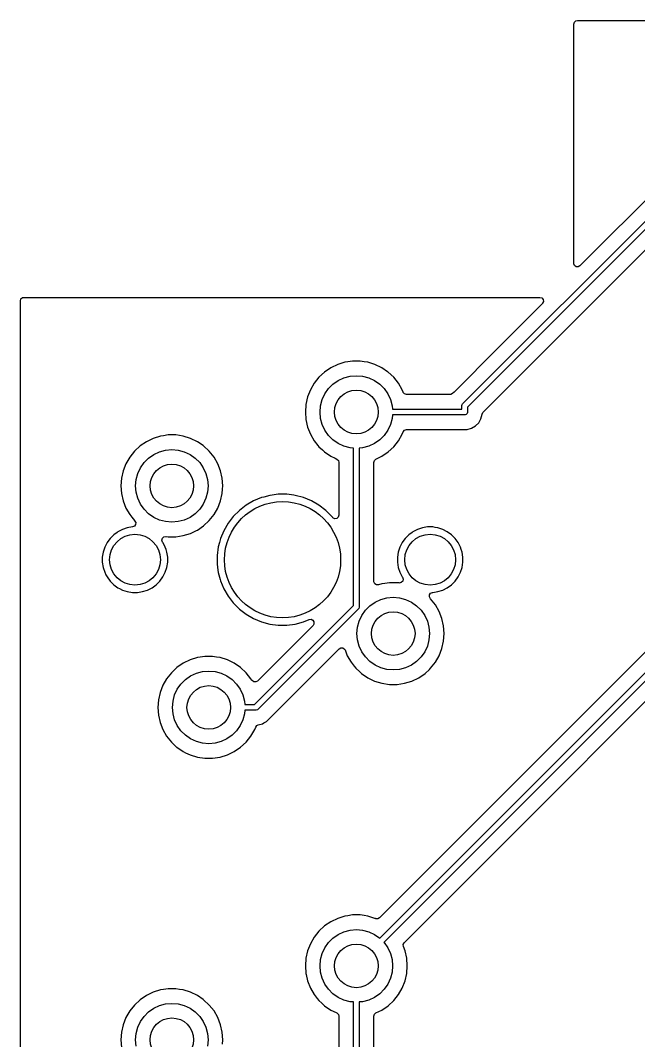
# Model space of a CAD drawing. Extents: x 98 to 223, y -135 to -41.
# Drawn here: x 97.97 to 119.25, y -81.15 to -46.06 of the extents above; entities that cross this region are included whole.
import ezdxf

# ---------------------------------------------------------------- set-up
doc = ezdxf.new("R2010")
doc.units = 0
doc.layers.add('BLACK', color=7, linetype='CONTINUOUS')

msp = doc.modelspace()

# ---------------------------------------------------------------- linework, layer by layer
at = {"layer": 'BLACK', "linetype": 'CONTINUOUS'}
for p, q in [((117.023, -46.18575), (117.042685, -46.118711)), ((117.023, -54.42012), (117.023, -46.18575)), ((117.042685, -46.118711), (117.095489, -46.072956)), ((117.095489, -46.072956), (117.147, -46.06175)), ((117.147, -46.06175), (130.817717, -46.06175)), ((124.2805, -47.461981), (117.234681, -54.507801)), ((113.197414, -59.252882), (124.578507, -47.871789)), ((124.69064, -48.0425), (113.368125, -59.365015)), ((113.904123, -59.536829), (120.374643, -53.066308)), ((117.023316, -54.428966), (117.023, -54.42012)), ((117.047733, -54.49443), (117.023316, -54.428966)), ((117.103666, -54.536302), (117.047733, -54.49443)), ((117.173358, -54.541286), (117.103666, -54.536302)), ((117.234681, -54.507801), (117.173358, -54.541286)), ((97.973, -55.71075), (97.992685, -55.643711)), ((97.973, -64.522671), (97.973, -55.71075)), ((97.992685, -55.643711), (98.045489, -55.597956)), ((98.045489, -55.597956), (98.097, -55.58675)), ((98.097, -55.58675), (115.856371, -55.58675)), ((115.856371, -55.58675), (115.92341, -55.606435)), ((115.92341, -55.606435), (115.969165, -55.659239)), ((115.979109, -55.728397), (115.950084, -55.791953)), ((115.969165, -55.659239), (115.979109, -55.728397)), ((115.944052, -55.79843), (114.41728, -57.325202)), ((115.950084, -55.791953), (115.944052, -55.79843)), ((114.41728, -57.325202), (112.899411, -58.843071)), ((109.146876, -57.819856), (108.896173, -57.897188)), ((109.146882, -57.819855), (109.146876, -57.819856)), ((109.146885, -57.819854), (109.146882, -57.819855)), ((109.244747, -57.805103), (109.146885, -57.819854)), ((109.406312, -57.78075), (109.244747, -57.805103)), ((109.406318, -57.78075), (109.406312, -57.78075)), ((109.668682, -57.78075), (109.406318, -57.78075)), ((109.668687, -57.78075), (109.668682, -57.78075)), ((109.803323, -57.801044), (109.668687, -57.78075)), ((109.928115, -57.819854), (109.803323, -57.801044)), ((109.928119, -57.819855), (109.928115, -57.819854)), ((109.928123, -57.819856), (109.928119, -57.819855)), ((110.178827, -57.897188), (109.928123, -57.819856)), ((108.44302, -58.158817), (108.250698, -58.337264)), ((108.659802, -58.011018), (108.44302, -58.158817)), ((108.659803, -58.011017), (108.659802, -58.011018)), ((108.896173, -57.897188), (108.659803, -58.011017)), ((110.415196, -58.011017), (110.178825, -57.897188)), ((110.178825, -57.897188), (110.178827, -57.897188)), ((110.415197, -58.011018), (110.415196, -58.011017)), ((110.4152, -58.01102), (110.415197, -58.011018)), ((110.415204, -58.011022), (110.4152, -58.01102)), ((110.609764, -58.143671), (110.415204, -58.011022)), ((110.631979, -58.158817), (110.609764, -58.143671)), ((110.824301, -58.337264), (110.631979, -58.158817)), ((108.087114, -58.542393), (107.955932, -58.769606)), ((108.250698, -58.337264), (108.087114, -58.542393)), ((108.579944, -58.727765), (108.734015, -58.573694)), ((108.734015, -58.573694), (108.9125, -58.448718)), ((108.9125, -58.448718), (109.109975, -58.356634)), ((109.109975, -58.356634), (109.32044, -58.30024)), ((109.32044, -58.30024), (109.5375, -58.28125)), ((109.5375, -58.28125), (109.75456, -58.30024)), ((109.75456, -58.30024), (109.965025, -58.356634)), ((109.965025, -58.356634), (110.1625, -58.448718)), ((110.1625, -58.448718), (110.340985, -58.573694)), ((110.340985, -58.573694), (110.495056, -58.727765)), ((110.824304, -58.337268), (110.824301, -58.337264)), ((110.824305, -58.337269), (110.824304, -58.337268)), ((110.987886, -58.542393), (110.824305, -58.337269)), ((111.119068, -58.769607), (110.987886, -58.542393)), ((107.955932, -58.769606), (107.860082, -59.013828)), ((108.362884, -59.103725), (108.454968, -58.90625)), ((108.454968, -58.90625), (108.579944, -58.727765)), ((110.495056, -58.727765), (110.620032, -58.90625)), ((110.620032, -58.90625), (110.712116, -59.103725)), ((111.151441, -58.852092), (111.119068, -58.769607)), ((111.154059, -58.858261), (111.151441, -58.852092)), ((111.199814, -58.911065), (111.154059, -58.858261)), ((111.266853, -58.93075), (111.199814, -58.911065)), ((112.76037, -58.93075), (111.266853, -58.93075)), ((112.786728, -58.927916), (112.76037, -58.93075)), ((112.848051, -58.894431), (112.786728, -58.927916)), ((112.899411, -58.843071), (112.848051, -58.894431)), ((107.801696, -59.269629), (107.782092, -59.531245)), ((107.801697, -59.269624), (107.801696, -59.269629)), ((107.860076, -59.013847), (107.801697, -59.269624)), ((107.860082, -59.013828), (107.860076, -59.013847)), ((108.30649, -59.31419), (108.362884, -59.103725)), ((110.712116, -59.103725), (110.76851, -59.31419)), ((113.170046, -59.304084), (113.184978, -59.268036)), ((113.184978, -59.268036), (113.197414, -59.252882)), ((107.782092, -59.531245), (107.782092, -59.531254)), ((107.782092, -59.531254), (107.801696, -59.79287)), ((108.2875, -59.53125), (108.30649, -59.31419)), ((108.30649, -59.74831), (108.2875, -59.53125)), ((110.76851, -59.31419), (110.778751, -59.43125)), ((110.778751, -59.63125), (110.76851, -59.74831)), ((110.778751, -59.43125), (113.168125, -59.43125)), ((113.268125, -59.63125), (110.778751, -59.63125)), ((113.168125, -59.323593), (113.170046, -59.304084)), ((113.168125, -59.43125), (113.168125, -59.323593)), ((113.287634, -59.629329), (113.268125, -59.63125)), ((113.323682, -59.614397), (113.287634, -59.629329)), ((113.351272, -59.586807), (113.323682, -59.614397)), ((113.366204, -59.550759), (113.351272, -59.586807)), ((113.368125, -59.53125), (113.366204, -59.550759)), ((113.368125, -59.365015), (113.368125, -59.53125)), ((113.827702, -59.763034), (113.868625, -59.610307)), ((113.868625, -59.610291), (113.868886, -59.608312)), ((113.868625, -59.610307), (113.868625, -59.610291)), ((113.868886, -59.608312), (113.869579, -59.606745)), ((113.869579, -59.606745), (113.870728, -59.602457)), ((113.870728, -59.602457), (113.871396, -59.602636)), ((113.871396, -59.602636), (113.897147, -59.544413)), ((113.897147, -59.544413), (113.904123, -59.536829)), ((107.801696, -59.79287), (107.801697, -59.792875)), ((107.801697, -59.792875), (107.860076, -60.048652)), ((108.362884, -59.958775), (108.30649, -59.74831)), ((108.454968, -60.15625), (108.362884, -59.958775)), ((110.712116, -59.958775), (110.620032, -60.15625)), ((110.76851, -59.74831), (110.712116, -59.958775)), ((113.636841, -60.01177), (113.748645, -59.899966)), ((113.748645, -59.899966), (113.827702, -59.763034)), ((102.894747, -60.345103), (102.796885, -60.359854)), ((103.056312, -60.32075), (102.894747, -60.345103)), ((103.056318, -60.32075), (103.056312, -60.32075)), ((103.318682, -60.32075), (103.056318, -60.32075)), ((103.318687, -60.32075), (103.318682, -60.32075)), ((103.453323, -60.341044), (103.318687, -60.32075)), ((103.578115, -60.359854), (103.453323, -60.341044)), ((107.860076, -60.048652), (107.860078, -60.048661)), ((107.860078, -60.048661), (107.86008, -60.048666)), ((107.86008, -60.048666), (107.955932, -60.292893)), ((107.955932, -60.292893), (108.087114, -60.520107)), ((108.579944, -60.334735), (108.454968, -60.15625)), ((108.734015, -60.488806), (108.579944, -60.334735)), ((110.495056, -60.334735), (110.340985, -60.488806)), ((110.620032, -60.15625), (110.495056, -60.334735)), ((110.987886, -60.520107), (111.119068, -60.292893)), ((111.119068, -60.292893), (111.151426, -60.210444)), ((111.151426, -60.210444), (111.19424, -60.155234)), ((111.19424, -60.155234), (111.26011, -60.131933)), ((111.26011, -60.131933), (111.266853, -60.13175)), ((111.266853, -60.13175), (113.34718, -60.13175)), ((113.34718, -60.13175), (113.347182, -60.13175)), ((113.347182, -60.13175), (113.499909, -60.090827)), ((113.499909, -60.090827), (113.636841, -60.01177)), ((102.09302, -60.698817), (101.900698, -60.877264)), ((102.309802, -60.551018), (102.09302, -60.698817)), ((102.309803, -60.551017), (102.309802, -60.551018)), ((102.546173, -60.437188), (102.309803, -60.551017)), ((102.796876, -60.359856), (102.546173, -60.437188)), ((102.796882, -60.359855), (102.796876, -60.359856)), ((102.796885, -60.359854), (102.796882, -60.359855)), ((103.578119, -60.359855), (103.578115, -60.359854)), ((103.578123, -60.359856), (103.578119, -60.359855)), ((103.828827, -60.437188), (103.578123, -60.359856)), ((104.065196, -60.551017), (103.828825, -60.437188)), ((103.828825, -60.437188), (103.828827, -60.437188)), ((104.065197, -60.551018), (104.065196, -60.551017)), ((104.0652, -60.55102), (104.065197, -60.551018)), ((104.065204, -60.551022), (104.0652, -60.55102)), ((104.259764, -60.683671), (104.065204, -60.551022)), ((104.281979, -60.698817), (104.259764, -60.683671)), ((104.474301, -60.877264), (104.281979, -60.698817)), ((108.087114, -60.520107), (108.217537, -60.683652)), ((108.217537, -60.683652), (108.250698, -60.725235)), ((108.9125, -60.613782), (108.734015, -60.488806)), ((109.109975, -60.705866), (108.9125, -60.613782)), ((110.1625, -60.613782), (109.965025, -60.705866)), ((110.340985, -60.488806), (110.1625, -60.613782)), ((110.824305, -60.725231), (110.987886, -60.520107)), ((101.900698, -60.877264), (101.737114, -61.082393)), ((102.384015, -61.113694), (102.5625, -60.988718)), ((102.5625, -60.988718), (102.759975, -60.896634)), ((102.759975, -60.896634), (102.97044, -60.84024)), ((102.97044, -60.84024), (103.1875, -60.82125)), ((103.1875, -60.82125), (103.40456, -60.84024)), ((103.40456, -60.84024), (103.615025, -60.896634)), ((103.615025, -60.896634), (103.8125, -60.988718)), ((103.8125, -60.988718), (103.990985, -61.113694)), ((104.474304, -60.877268), (104.474301, -60.877264)), ((104.474305, -60.877269), (104.474304, -60.877268)), ((104.637886, -61.082393), (104.474305, -60.877269)), ((108.250698, -60.725235), (108.370188, -60.836104)), ((108.370188, -60.836104), (108.443021, -60.903683)), ((108.443021, -60.903683), (108.659796, -61.051478)), ((108.659796, -61.051478), (108.659801, -61.05148)), ((108.659801, -61.05148), (108.659802, -61.051481)), ((108.659802, -61.051481), (108.659803, -61.051482)), ((108.659803, -61.051482), (108.803801, -61.120827)), ((109.32044, -60.76226), (109.109975, -60.705866)), ((109.4375, -60.772501), (109.32044, -60.76226)), ((109.4375, -66.187796), (109.4375, -60.772501)), ((109.75456, -60.76226), (109.6375, -60.772501)), ((109.6375, -60.772501), (109.6375, -66.229218)), ((109.965025, -60.705866), (109.75456, -60.76226)), ((110.208198, -61.151166), (110.415204, -61.051478)), ((110.415204, -61.051478), (110.631979, -60.903683)), ((110.631979, -60.903683), (110.824305, -60.725231)), ((101.605932, -61.309606), (101.510082, -61.553828)), ((101.737114, -61.082393), (101.605932, -61.309606)), ((102.104968, -61.44625), (102.229944, -61.267765)), ((102.229944, -61.267765), (102.384015, -61.113694)), ((103.990985, -61.113694), (104.145056, -61.267765)), ((104.145056, -61.267765), (104.270032, -61.44625)), ((104.769068, -61.309607), (104.637886, -61.082393)), ((104.86492, -61.553834), (104.769068, -61.309607)), ((108.803801, -61.120827), (108.866801, -61.151166)), ((108.866801, -61.151166), (108.918661, -61.197988)), ((108.918661, -61.197988), (108.937, -61.262886)), ((108.937, -61.262886), (108.937, -63.076711)), ((110.138, -61.262886), (110.157685, -61.195847)), ((110.138, -65.357864), (110.138, -61.262886)), ((110.157685, -61.195847), (110.208198, -61.151166)), ((101.510076, -61.553847), (101.451697, -61.809624)), ((101.510082, -61.553828), (101.510076, -61.553847)), ((101.95649, -61.85419), (102.012884, -61.643725)), ((102.012884, -61.643725), (102.104968, -61.44625)), ((104.270032, -61.44625), (104.362116, -61.643725)), ((104.362116, -61.643725), (104.41851, -61.85419)), ((104.923302, -61.80962), (104.86492, -61.553834)), ((101.451696, -61.809629), (101.432092, -62.071245)), ((101.432092, -62.071245), (101.432092, -62.071254)), ((101.432092, -62.071254), (101.451696, -62.33287)), ((101.451697, -61.809624), (101.451696, -61.809629)), ((101.9375, -62.07125), (101.95649, -61.85419)), ((101.95649, -62.28831), (101.9375, -62.07125)), ((104.41851, -61.85419), (104.4375, -62.07125)), ((104.4375, -62.07125), (104.41851, -62.28831)), ((104.923302, -61.809624), (104.923302, -61.80962)), ((104.923303, -61.809629), (104.923302, -61.809624)), ((104.942908, -62.071245), (104.923303, -61.809629)), ((104.93432, -62.185852), (104.942908, -62.071254)), ((104.942908, -62.071254), (104.942908, -62.071245)), ((101.451696, -62.33287), (101.451697, -62.332875)), ((101.451697, -62.332875), (101.510076, -62.588652)), ((102.012884, -62.498775), (101.95649, -62.28831)), ((104.41851, -62.28831), (104.362116, -62.498775)), ((104.86492, -62.588666), (104.923302, -62.33288)), ((104.923302, -62.33288), (104.93432, -62.185852)), ((106.352269, -62.45425), (106.272548, -62.475611)), ((106.557507, -62.399257), (106.352269, -62.45425)), ((106.571585, -62.397403), (106.557507, -62.399257)), ((106.849986, -62.36075), (106.571585, -62.397403)), ((106.849994, -62.36075), (106.849986, -62.36075)), ((107.145006, -62.36075), (106.849994, -62.36075)), ((107.145013, -62.36075), (107.145006, -62.36075)), ((107.388613, -62.392821), (107.145013, -62.36075)), ((107.437493, -62.399257), (107.388613, -62.392821)), ((107.722452, -62.475611), (107.437493, -62.399257)), ((101.510076, -62.588652), (101.510078, -62.588661)), ((101.510078, -62.588661), (101.51008, -62.588666)), ((101.51008, -62.588666), (101.605932, -62.832893)), ((102.104968, -62.69625), (102.012884, -62.498775)), ((102.229944, -62.874735), (102.104968, -62.69625)), ((104.270032, -62.69625), (104.145056, -62.874735)), ((104.362116, -62.498775), (104.270032, -62.69625)), ((104.769068, -62.832893), (104.86492, -62.588666)), ((105.744506, -62.736011), (105.510459, -62.915602)), ((105.999989, -62.588508), (105.744506, -62.736011)), ((105.999999, -62.588504), (105.999989, -62.588508)), ((106.272538, -62.475614), (105.999999, -62.588504)), ((106.272548, -62.475611), (106.272538, -62.475614)), ((107.722454, -62.475612), (107.722452, -62.475611)), ((107.722461, -62.475614), (107.722454, -62.475612)), ((107.995, -62.588504), (107.722461, -62.475614)), ((107.99501, -62.588508), (107.995, -62.588504)), ((108.250493, -62.736011), (107.99501, -62.588508)), ((108.48454, -62.915602), (108.250493, -62.736011)), ((101.605932, -62.832893), (101.737114, -63.060107)), ((101.737114, -63.060107), (101.810555, -63.152199)), ((101.810555, -63.152199), (101.900697, -63.265234)), ((102.384015, -63.028806), (102.229944, -62.874735)), ((102.5625, -63.153782), (102.384015, -63.028806)), ((102.759975, -63.245866), (102.5625, -63.153782)), ((103.8125, -63.153782), (103.615025, -63.245866)), ((103.990985, -63.028806), (103.8125, -63.153782)), ((104.145056, -62.874735), (103.990985, -63.028806)), ((104.474305, -63.265231), (104.637886, -63.060107)), ((104.637886, -63.060107), (104.769068, -62.832893)), ((105.301852, -63.124209), (105.122261, -63.358256)), ((105.301858, -63.124202), (105.301852, -63.124209)), ((105.510452, -62.915608), (105.301858, -63.124202)), ((105.510459, -62.915602), (105.510452, -62.915608)), ((108.484547, -62.915608), (108.48454, -62.915602)), ((108.693144, -63.124205), (108.484547, -62.915608)), ((108.714625, -63.152199), (108.693144, -63.124205)), ((108.731797, -63.170424), (108.714625, -63.152199)), ((108.917315, -63.14375), (108.864511, -63.189505)), ((108.937, -63.076711), (108.917315, -63.14375)), ((101.828928, -63.485748), (101.653943, -63.513464)), ((101.832288, -63.485484), (101.828928, -63.485748)), ((101.836006, -63.485134), (101.832288, -63.485484)), ((101.900511, -63.458285), (101.836006, -63.485134)), ((101.94026, -63.400824), (101.900511, -63.458285)), ((101.900697, -63.265234), (101.906877, -63.270967)), ((101.906877, -63.270967), (101.942633, -63.330994)), ((101.942633, -63.330994), (101.94026, -63.400824)), ((102.97044, -63.30226), (102.759975, -63.245866)), ((103.1875, -63.32125), (102.97044, -63.30226)), ((103.40456, -63.30226), (103.1875, -63.32125)), ((103.615025, -63.245866), (103.40456, -63.30226)), ((104.065204, -63.591478), (104.281979, -63.443683)), ((104.281979, -63.443683), (104.474305, -63.265231)), ((105.122261, -63.358256), (104.974758, -63.613739)), ((108.795353, -63.199449), (108.731797, -63.170424)), ((108.864511, -63.189505), (108.795353, -63.199449)), ((111.930595, -63.494988), (111.813943, -63.513464)), ((111.988921, -63.48575), (111.930595, -63.494988)), ((112.166079, -63.48575), (111.988921, -63.48575)), ((112.253567, -63.499607), (112.166079, -63.48575)), ((112.341056, -63.513464), (112.253567, -63.499607)), ((101.184283, -63.752769), (101.059019, -63.878033)), ((101.184284, -63.752769), (101.184283, -63.752769)), ((101.184286, -63.752767), (101.184284, -63.752769)), ((101.299237, -63.66925), (101.184286, -63.752767)), ((101.327609, -63.648636), (101.299237, -63.66925)), ((101.485457, -63.568207), (101.327609, -63.648636)), ((101.48546, -63.568206), (101.485457, -63.568207)), ((101.653943, -63.513464), (101.48546, -63.568206)), ((102.862048, -63.873168), (102.912154, -63.824473)), ((102.912154, -63.824473), (102.980632, -63.810598)), ((102.980632, -63.810598), (102.988492, -63.811526)), ((102.988492, -63.811526), (103.056318, -63.82175)), ((103.056318, -63.82175), (103.318682, -63.82175)), ((103.318682, -63.82175), (103.578115, -63.782646)), ((103.578115, -63.782646), (103.828823, -63.705313)), ((103.828823, -63.705313), (104.035607, -63.605731)), ((104.035607, -63.605731), (104.065196, -63.591482)), ((104.065196, -63.591481), (104.065204, -63.591478)), ((104.065196, -63.591482), (104.065196, -63.591481)), ((104.974754, -63.613749), (104.861864, -63.886288)), ((104.974758, -63.613739), (104.974754, -63.613749)), ((123.663782, -63.605731), (110.337895, -76.931618)), ((111.344283, -63.752769), (111.219019, -63.878033)), ((111.344284, -63.752769), (111.344283, -63.752769)), ((111.344286, -63.752767), (111.344284, -63.752769)), ((111.459237, -63.66925), (111.344286, -63.752767)), ((111.487609, -63.648636), (111.459237, -63.66925)), ((111.645457, -63.568207), (111.487609, -63.648636)), ((111.64546, -63.568206), (111.645457, -63.568207)), ((111.813943, -63.513464), (111.64546, -63.568206)), ((112.509539, -63.568206), (112.341056, -63.513464)), ((112.509542, -63.568207), (112.509539, -63.568206)), ((112.66739, -63.648636), (112.509542, -63.568207)), ((112.810714, -63.752767), (112.66739, -63.648636)), ((112.935983, -63.878036), (112.810714, -63.752767)), ((100.874456, -64.17921), (100.819714, -64.347693)), ((100.874457, -64.179207), (100.874456, -64.17921)), ((100.954886, -64.021359), (100.874457, -64.179207)), ((101.015417, -63.938046), (100.954886, -64.021359)), ((101.059017, -63.878036), (101.015417, -63.938046)), ((101.059019, -63.878034), (101.059017, -63.878036)), ((101.059019, -63.878033), (101.059019, -63.878034)), ((102.846222, -63.941222), (102.862048, -63.873168)), ((102.869702, -64.007028), (102.846222, -63.941222)), ((102.879029, -64.019867), (102.869702, -64.007028)), ((102.880114, -64.02136), (102.879029, -64.019867)), ((102.93219, -64.123564), (102.880114, -64.02136)), ((102.960542, -64.179207), (102.93219, -64.123564)), ((102.960543, -64.17921), (102.960542, -64.179207)), ((102.98784, -64.263224), (102.960543, -64.17921)), ((104.785506, -64.171265), (104.747, -64.463736)), ((104.785508, -64.171254), (104.785506, -64.171265)), ((104.825672, -64.02136), (104.785508, -64.171254)), ((104.861861, -63.886298), (104.825672, -64.02136)), ((104.861864, -63.886288), (104.861861, -63.886298)), ((110.347309, -77.630018), (123.96179, -64.015539)), ((124.073921, -64.18625), (110.488731, -77.77144)), ((111.034456, -64.17921), (110.979714, -64.347693)), ((111.034457, -64.179207), (111.034456, -64.17921)), ((111.114886, -64.021359), (111.034457, -64.179207)), ((111.175417, -63.938046), (111.114886, -64.021359)), ((111.219017, -63.878036), (111.175417, -63.938046)), ((111.219019, -63.878034), (111.219017, -63.878036)), ((111.219019, -63.878033), (111.219019, -63.878034)), ((113.040114, -64.02136), (112.935983, -63.878036)), ((113.06374, -64.067728), (113.040114, -64.02136)), ((113.120542, -64.179207), (113.06374, -64.067728)), ((113.120543, -64.17921), (113.120542, -64.179207)), ((113.14784, -64.263224), (113.120543, -64.17921)), ((97.973, -83.572671), (97.973, -64.522671)), ((100.819714, -64.347693), (100.792, -64.522671)), ((100.792, -64.522671), (100.792, -64.699828)), ((103.015286, -64.347695), (102.98784, -64.263224)), ((103.043, -64.522671), (103.015286, -64.347695)), ((103.043, -64.699829), (103.043, -64.522671)), ((104.747, -64.463736), (104.747, -64.758763)), ((110.979714, -64.347693), (110.952, -64.522671)), ((110.952, -64.522671), (110.952, -64.699828)), ((113.175286, -64.347695), (113.14784, -64.263224)), ((113.203, -64.522671), (113.175286, -64.347695)), ((113.203, -64.699829), (113.203, -64.522671)), ((100.792, -64.699828), (100.819714, -64.874806)), ((100.819714, -64.874806), (100.874456, -65.043289)), ((102.960542, -65.043292), (103.015286, -64.874805)), ((103.015286, -64.874805), (103.043, -64.699829)), ((104.747, -64.758763), (104.774386, -64.96677)), ((110.952, -64.699828), (110.979714, -64.874806)), ((110.979714, -64.874806), (111.034456, -65.043289)), ((113.120542, -65.043292), (113.175286, -64.874805)), ((113.175286, -64.874805), (113.203, -64.699829)), ((114.920313, -74.047671), (124.244917, -64.723069)), ((100.874456, -65.043289), (100.874457, -65.043292)), ((100.874457, -65.043292), (100.917124, -65.127029)), ((100.917124, -65.127029), (100.954886, -65.20114)), ((100.954886, -65.20114), (101.059017, -65.344464)), ((102.775983, -65.344464), (102.880114, -65.20114)), ((102.880114, -65.20114), (102.960542, -65.043292)), ((104.774386, -64.96677), (104.785507, -65.051243)), ((104.785507, -65.051243), (104.849916, -65.291622)), ((111.034456, -65.043289), (111.034457, -65.043292)), ((111.034457, -65.043292), (111.114887, -65.201142)), ((111.114887, -65.201142), (111.125298, -65.215472)), ((111.125298, -65.215472), (111.148777, -65.281279)), ((112.935983, -65.344464), (113.040114, -65.20114)), ((113.040114, -65.20114), (113.120542, -65.043292)), ((101.059017, -65.344464), (101.184286, -65.469733)), ((101.184286, -65.469733), (101.32761, -65.573864)), ((101.32761, -65.573864), (101.381448, -65.601296)), ((101.381448, -65.601296), (101.485457, -65.654292)), ((102.349542, -65.654292), (102.50739, -65.573864)), ((102.50739, -65.573864), (102.650714, -65.469733)), ((102.650714, -65.469733), (102.775983, -65.344464)), ((104.849916, -65.291622), (104.861861, -65.336201)), ((104.861861, -65.336201), (104.861864, -65.336211)), ((104.861864, -65.336211), (104.974754, -65.60875)), ((104.974754, -65.60875), (104.974758, -65.60876)), ((104.974758, -65.60876), (105.122261, -65.864243)), ((110.139513, -65.377178), (110.138, -65.357864)), ((110.1694, -65.440334), (110.139513, -65.377178)), ((110.228686, -65.477305), (110.1694, -65.440334)), ((110.298549, -65.476355), (110.228686, -65.477305)), ((110.416872, -65.439857), (110.298549, -65.476355)), ((110.416882, -65.439855), (110.416872, -65.439857)), ((110.416885, -65.439854), (110.416882, -65.439855)), ((110.514747, -65.425103), (110.416885, -65.439854)), ((110.676312, -65.40075), (110.514747, -65.425103)), ((110.676318, -65.40075), (110.676312, -65.40075)), ((110.938682, -65.40075), (110.676318, -65.40075)), ((110.938689, -65.40075), (110.938682, -65.40075)), ((111.006498, -65.410971), (110.938689, -65.40075)), ((111.014366, -65.411901), (111.006498, -65.410971)), ((111.082844, -65.398026), (111.014366, -65.411901)), ((111.132951, -65.349332), (111.082844, -65.398026)), ((111.148777, -65.281279), (111.132951, -65.349332)), ((112.509542, -65.654292), (112.66739, -65.573864)), ((112.66739, -65.573864), (112.810714, -65.469733)), ((112.810714, -65.469733), (112.935983, -65.344464)), ((101.485457, -65.654292), (101.48546, -65.654293)), ((101.48546, -65.654293), (101.569701, -65.681664)), ((101.569701, -65.681664), (101.653945, -65.709036)), ((101.653945, -65.709036), (101.828921, -65.73675)), ((101.828921, -65.73675), (101.828922, -65.73675)), ((101.828922, -65.73675), (102.006078, -65.73675)), ((102.006078, -65.73675), (102.006079, -65.73675)), ((102.006079, -65.73675), (102.181055, -65.709036)), ((102.181055, -65.709036), (102.349542, -65.654292)), ((105.122261, -65.864243), (105.301852, -66.09829)), ((110.379975, -65.976634), (110.59044, -65.92024)), ((110.59044, -65.92024), (110.8075, -65.90125)), ((110.8075, -65.90125), (111.02456, -65.92024)), ((111.02456, -65.92024), (111.235025, -65.976634)), ((112.052366, -65.891504), (112.054739, -65.821675)), ((112.088122, -65.951531), (112.052366, -65.891504)), ((112.054739, -65.821675), (112.094488, -65.764214)), ((112.094298, -65.957261), (112.088122, -65.951531)), ((112.094299, -65.957262), (112.094298, -65.957261)), ((112.094303, -65.957267), (112.094299, -65.957262)), ((112.094305, -65.957269), (112.094303, -65.957267)), ((112.257886, -66.162393), (112.094305, -65.957269)), ((112.094488, -65.764214), (112.158993, -65.737365)), ((112.158993, -65.737365), (112.162727, -65.737014)), ((112.162727, -65.737014), (112.166076, -65.73675)), ((112.166076, -65.73675), (112.166079, -65.73675)), ((112.166079, -65.73675), (112.341055, -65.709036)), ((112.341055, -65.709036), (112.509542, -65.654292)), ((105.301852, -66.09829), (105.301858, -66.098297)), ((105.301858, -66.098297), (105.510452, -66.306891)), ((105.510452, -66.306891), (105.510459, -66.306897)), ((105.510459, -66.306897), (105.744506, -66.486488)), ((106.034046, -69.59125), (109.4375, -66.187796)), ((109.608211, -66.299928), (106.146179, -69.761961)), ((109.620648, -66.284775), (109.608211, -66.299928)), ((109.635579, -66.248727), (109.620648, -66.284775)), ((109.6375, -66.229218), (109.635579, -66.248727)), ((109.849944, -66.347765), (110.004015, -66.193694)), ((110.004015, -66.193694), (110.1825, -66.068718)), ((110.1825, -66.068718), (110.379975, -65.976634)), ((111.235025, -65.976634), (111.4325, -66.068718)), ((111.4325, -66.068718), (111.610985, -66.193694)), ((111.610985, -66.193694), (111.765056, -66.347765)), ((112.389068, -66.389607), (112.257886, -66.162393)), ((105.744506, -66.486488), (105.999989, -66.633991)), ((105.999989, -66.633991), (105.99999, -66.633991)), ((105.99999, -66.633991), (105.999993, -66.633993)), ((105.999993, -66.633993), (106.272548, -66.746889)), ((107.722452, -66.746889), (107.91154, -66.668565)), ((107.91154, -66.668565), (107.981008, -66.661097)), ((107.981008, -66.661097), (108.043487, -66.692372)), ((109.632884, -66.723725), (109.724968, -66.52625)), ((109.724968, -66.52625), (109.849944, -66.347765)), ((111.765056, -66.347765), (111.890032, -66.52625)), ((111.890032, -66.52625), (111.982116, -66.723725)), ((112.48492, -66.633834), (112.389068, -66.389607)), ((112.543302, -66.88962), (112.48492, -66.633834)), ((108.046673, -66.870808), (106.134598, -68.782883)), ((106.272548, -66.746889), (106.557507, -66.823243)), ((106.557507, -66.823243), (106.849994, -66.86175)), ((106.849994, -66.86175), (106.850001, -66.86175)), ((106.850001, -66.86175), (107.144999, -66.86175)), ((107.144999, -66.86175), (107.145006, -66.86175)), ((107.145006, -66.86175), (107.437493, -66.823243)), ((107.437493, -66.823243), (107.722452, -66.746889)), ((108.043487, -66.692372), (108.07914, -66.752461)), ((108.076647, -66.822286), (108.046673, -66.870808)), ((108.07914, -66.752461), (108.076647, -66.822286)), ((109.5575, -67.15125), (109.57649, -66.93419)), ((109.57649, -66.93419), (109.632884, -66.723725)), ((111.982116, -66.723725), (112.03851, -66.93419)), ((112.03851, -66.93419), (112.0575, -67.15125)), ((112.543302, -66.889624), (112.543302, -66.88962)), ((112.543303, -66.889629), (112.543302, -66.889624)), ((112.562908, -67.151245), (112.543303, -66.889629)), ((109.57649, -67.36831), (109.5575, -67.15125)), ((109.632884, -67.578775), (109.57649, -67.36831)), ((112.03851, -67.36831), (111.982116, -67.578775)), ((112.0575, -67.15125), (112.03851, -67.36831)), ((112.543303, -67.41287), (112.562908, -67.151254)), ((112.562908, -67.151254), (112.562908, -67.151245)), ((106.566197, -70.049754), (108.944643, -67.671309)), ((108.944643, -67.671309), (109.005964, -67.637826)), ((109.005964, -67.637826), (109.075656, -67.64281)), ((109.075656, -67.64281), (109.131589, -67.684682)), ((109.131589, -67.684682), (109.14775, -67.713689)), ((109.14775, -67.713689), (109.225932, -67.912893)), ((109.724968, -67.77625), (109.632884, -67.578775)), ((111.982116, -67.578775), (111.890032, -67.77625)), ((112.389068, -67.912893), (112.48492, -67.668666)), ((112.48492, -67.668666), (112.543302, -67.41288)), ((112.543302, -67.41288), (112.543303, -67.41287)), ((103.816173, -68.057188), (103.579803, -68.171017)), ((104.066876, -67.979856), (103.816173, -68.057188)), ((104.066882, -67.979855), (104.066876, -67.979856)), ((104.066885, -67.979854), (104.066882, -67.979855)), ((104.164747, -67.965103), (104.066885, -67.979854)), ((104.326312, -67.94075), (104.164747, -67.965103)), ((104.326318, -67.94075), (104.326312, -67.94075)), ((104.588682, -67.94075), (104.326318, -67.94075)), ((104.588687, -67.94075), (104.588682, -67.94075)), ((104.723323, -67.961044), (104.588687, -67.94075)), ((104.848115, -67.979854), (104.723323, -67.961044)), ((104.848119, -67.979855), (104.848115, -67.979854)), ((104.848123, -67.979856), (104.848119, -67.979855)), ((105.098827, -68.057188), (104.848123, -67.979856)), ((105.335196, -68.171017), (105.098825, -68.057188)), ((105.098825, -68.057188), (105.098827, -68.057188)), ((109.225932, -67.912893), (109.357114, -68.140107)), ((109.849944, -67.954735), (109.724968, -67.77625)), ((110.004015, -68.108806), (109.849944, -67.954735)), ((111.765056, -67.954735), (111.610985, -68.108806)), ((111.890032, -67.77625), (111.765056, -67.954735)), ((112.257886, -68.140107), (112.389068, -67.912893)), ((103.36302, -68.318817), (103.170698, -68.497264)), ((103.579802, -68.171018), (103.36302, -68.318817)), ((103.579803, -68.171017), (103.579802, -68.171018)), ((105.335197, -68.171018), (105.335196, -68.171017)), ((105.3352, -68.17102), (105.335197, -68.171018)), ((105.335204, -68.171022), (105.3352, -68.17102)), ((105.547341, -68.315655), (105.335204, -68.171022)), ((105.551979, -68.318817), (105.547341, -68.315655)), ((105.744301, -68.497264), (105.551979, -68.318817)), ((109.357114, -68.140107), (109.467129, -68.278061)), ((109.467129, -68.278061), (109.520698, -68.345235)), ((109.520698, -68.345235), (109.652805, -68.467811)), ((110.1825, -68.233782), (110.004015, -68.108806)), ((110.379975, -68.325866), (110.1825, -68.233782)), ((110.59044, -68.38226), (110.379975, -68.325866)), ((110.8075, -68.40125), (110.59044, -68.38226)), ((111.02456, -68.38226), (110.8075, -68.40125)), ((111.235025, -68.325866), (111.02456, -68.38226)), ((111.4325, -68.233782), (111.235025, -68.325866)), ((111.610985, -68.108806), (111.4325, -68.233782)), ((111.901979, -68.523683), (112.055304, -68.381419)), ((112.055304, -68.381419), (112.094301, -68.345235)), ((112.094301, -68.345233), (112.094305, -68.345231)), ((112.094301, -68.345235), (112.094301, -68.345233)), ((112.094305, -68.345231), (112.257886, -68.140107)), ((103.007114, -68.702393), (102.875932, -68.929606)), ((103.170698, -68.497264), (103.007114, -68.702393)), ((103.499944, -68.887765), (103.654015, -68.733694)), ((103.654015, -68.733694), (103.8325, -68.608718)), ((103.8325, -68.608718), (104.029975, -68.516634)), ((104.029975, -68.516634), (104.24044, -68.46024)), ((104.24044, -68.46024), (104.4575, -68.44125)), ((104.4575, -68.44125), (104.67456, -68.46024)), ((104.67456, -68.46024), (104.885025, -68.516634)), ((104.885025, -68.516634), (105.0825, -68.608718)), ((105.0825, -68.608718), (105.260985, -68.733694)), ((105.260985, -68.733694), (105.415056, -68.887765)), ((105.744304, -68.497268), (105.744301, -68.497264)), ((105.744305, -68.497269), (105.744304, -68.497268)), ((105.907886, -68.702393), (105.744305, -68.497269)), ((105.937896, -68.754372), (105.907886, -68.702393)), ((105.93953, -68.757202), (105.937896, -68.754372)), ((105.94765, -68.769512), (105.93953, -68.757202)), ((106.003583, -68.811384), (105.94765, -68.769512)), ((109.652805, -68.467811), (109.713021, -68.523683)), ((109.713021, -68.523683), (109.929796, -68.671478)), ((109.929796, -68.671478), (109.929801, -68.67148)), ((109.929801, -68.67148), (109.929802, -68.671481)), ((109.929802, -68.671481), (109.929803, -68.671482)), ((109.929803, -68.671482), (109.996751, -68.703722)), ((109.996751, -68.703722), (110.166173, -68.785311)), ((111.448823, -68.785313), (111.685204, -68.671478)), ((111.685204, -68.671478), (111.901979, -68.523683)), ((102.875932, -68.929606), (102.780082, -69.173828)), ((103.282884, -69.263725), (103.374968, -69.06625)), ((103.374968, -69.06625), (103.499944, -68.887765)), ((105.415056, -68.887765), (105.540032, -69.06625)), ((105.540032, -69.06625), (105.632116, -69.263725)), ((106.073275, -68.816368), (106.003583, -68.811384)), ((106.134598, -68.782883), (106.073275, -68.816368)), ((110.166173, -68.785311), (110.166174, -68.785311)), ((110.166174, -68.785311), (110.166177, -68.785313)), ((110.166177, -68.785313), (110.416885, -68.862646)), ((110.416885, -68.862646), (110.676318, -68.90175)), ((110.676318, -68.90175), (110.938682, -68.90175)), ((110.938682, -68.90175), (111.198115, -68.862646)), ((111.198115, -68.862646), (111.448823, -68.785313)), ((102.721696, -69.429629), (102.702092, -69.691245)), ((102.721697, -69.429624), (102.721696, -69.429629)), ((102.780076, -69.173847), (102.721697, -69.429624)), ((102.780082, -69.173828), (102.780076, -69.173847)), ((103.2075, -69.69125), (103.22649, -69.47419)), ((103.22649, -69.47419), (103.282884, -69.263725)), ((105.632116, -69.263725), (105.68851, -69.47419)), ((105.68851, -69.47419), (105.698751, -69.59125)), ((102.702092, -69.691245), (102.702092, -69.691254)), ((102.702092, -69.691254), (102.721696, -69.95287)), ((103.22649, -69.90831), (103.2075, -69.69125)), ((105.698751, -69.79125), (105.68851, -69.90831)), ((105.698751, -69.59125), (106.034046, -69.59125)), ((106.075468, -69.79125), (105.698751, -69.79125)), ((106.094977, -69.789329), (106.075468, -69.79125)), ((106.131025, -69.774397), (106.094977, -69.789329)), ((106.146179, -69.761961), (106.131025, -69.774397)), ((102.721696, -69.95287), (102.721697, -69.952875)), ((102.721697, -69.952875), (102.780076, -70.208652)), ((103.282884, -70.118775), (103.22649, -69.90831)), ((103.374968, -70.31625), (103.282884, -70.118775)), ((105.632116, -70.118775), (105.540032, -70.31625)), ((105.68851, -69.90831), (105.632116, -70.118775)), ((106.357372, -70.221889), (106.444184, -70.17177)), ((106.444184, -70.17177), (106.555988, -70.059966)), ((106.555988, -70.059964), (106.566196, -70.049757)), ((106.555988, -70.059966), (106.555988, -70.059964)), ((106.566196, -70.049757), (106.566197, -70.049754)), ((102.780076, -70.208652), (102.780078, -70.208661)), ((102.780078, -70.208661), (102.78008, -70.208666)), ((102.78008, -70.208666), (102.875932, -70.452893)), ((102.875932, -70.452893), (103.007114, -70.680107)), ((103.499944, -70.494735), (103.374968, -70.31625)), ((103.654015, -70.648806), (103.499944, -70.494735)), ((105.415056, -70.494735), (105.260985, -70.648806)), ((105.540032, -70.31625), (105.415056, -70.494735)), ((105.907886, -70.680107), (106.039068, -70.452893)), ((106.039068, -70.452893), (106.073306, -70.365655)), ((106.073306, -70.365655), (106.116122, -70.310442)), ((106.116122, -70.310442), (106.156636, -70.291185)), ((106.156636, -70.291185), (106.307253, -70.250827)), ((106.307253, -70.250827), (106.357372, -70.221889)), ((103.007114, -70.680107), (103.057868, -70.74375)), ((103.057868, -70.74375), (103.170698, -70.885235)), ((103.8325, -70.773782), (103.654015, -70.648806)), ((104.029975, -70.865866), (103.8325, -70.773782)), ((104.24044, -70.92226), (104.029975, -70.865866)), ((104.885025, -70.865866), (104.67456, -70.92226)), ((105.0825, -70.773782), (104.885025, -70.865866)), ((105.260985, -70.648806), (105.0825, -70.773782)), ((105.744305, -70.885231), (105.907886, -70.680107)), ((103.170698, -70.885235), (103.352253, -71.053691)), ((103.352253, -71.053691), (103.363021, -71.063683)), ((103.363021, -71.063683), (103.579796, -71.211478)), ((103.579796, -71.211478), (103.579801, -71.21148)), ((103.579801, -71.21148), (103.579802, -71.211481)), ((103.579802, -71.211481), (103.579803, -71.211482)), ((103.579803, -71.211482), (103.657686, -71.248988)), ((104.4575, -70.94125), (104.24044, -70.92226)), ((104.67456, -70.92226), (104.4575, -70.94125)), ((105.098823, -71.325313), (105.335204, -71.211478)), ((105.335204, -71.211478), (105.551979, -71.063683)), ((105.551979, -71.063683), (105.744305, -70.885231)), ((103.657686, -71.248988), (103.816173, -71.325311)), ((103.816173, -71.325311), (103.816174, -71.325311)), ((103.816174, -71.325311), (103.816177, -71.325313)), ((103.816177, -71.325313), (104.066885, -71.402646)), ((104.066885, -71.402646), (104.326318, -71.44175)), ((104.326318, -71.44175), (104.588682, -71.44175)), ((104.588682, -71.44175), (104.848115, -71.402646)), ((104.848115, -71.402646), (105.098823, -71.325313)), ((111.184676, -77.783307), (114.920313, -74.047671)), ((109.406312, -76.83075), (109.244747, -76.855103)), ((109.406318, -76.83075), (109.406312, -76.83075)), ((109.668682, -76.83075), (109.406318, -76.83075)), ((109.668687, -76.83075), (109.668682, -76.83075)), ((109.803323, -76.851044), (109.668687, -76.83075)), ((108.659802, -77.061018), (108.44302, -77.208817)), ((108.659803, -77.061017), (108.659802, -77.061018)), ((108.896173, -76.947188), (108.659803, -77.061017)), ((109.146876, -76.869856), (108.896173, -76.947188)), ((109.146882, -76.869855), (109.146876, -76.869856)), ((109.146885, -76.869854), (109.146882, -76.869855)), ((109.244747, -76.855103), (109.146885, -76.869854)), ((109.928115, -76.869854), (109.803323, -76.851044)), ((109.928119, -76.869855), (109.928115, -76.869854)), ((109.928123, -76.869856), (109.928119, -76.869855)), ((110.178824, -76.947187), (109.928123, -76.869856)), ((110.196416, -76.955659), (110.178824, -76.947187)), ((110.20688, -76.960119), (110.196416, -76.955659)), ((110.276572, -76.965103), (110.20688, -76.960119)), ((110.337895, -76.931618), (110.276572, -76.965103)), ((108.250698, -77.387264), (108.087114, -77.592393)), ((108.44302, -77.208817), (108.250698, -77.387264)), ((108.734015, -77.623694), (108.9125, -77.498718)), ((108.9125, -77.498718), (109.109975, -77.406634)), ((109.109975, -77.406634), (109.32044, -77.35024)), ((109.32044, -77.35024), (109.5375, -77.33125)), ((109.5375, -77.33125), (109.75456, -77.35024)), ((109.75456, -77.35024), (109.965025, -77.406634)), ((109.965025, -77.406634), (110.1625, -77.498718)), ((110.1625, -77.498718), (110.340985, -77.623694)), ((107.955932, -77.819606), (107.860082, -78.063828)), ((108.087114, -77.592393), (107.955932, -77.819606)), ((108.454968, -77.95625), (108.579944, -77.777765)), ((108.579944, -77.777765), (108.734015, -77.623694)), ((110.340985, -77.623694), (110.347309, -77.630018)), ((110.488731, -77.77144), (110.495056, -77.777765)), ((110.495056, -77.777765), (110.620032, -77.95625)), ((111.15082, -77.846634), (111.183258, -77.78475)), ((111.156988, -77.916226), (111.15082, -77.846634)), ((111.183258, -77.78475), (111.184676, -77.783307)), ((107.860076, -78.063847), (107.801697, -78.319624)), ((107.860082, -78.063828), (107.860076, -78.063847)), ((108.30649, -78.36419), (108.362884, -78.153725)), ((108.362884, -78.153725), (108.454968, -77.95625)), ((110.620032, -77.95625), (110.712116, -78.153725)), ((110.712116, -78.153725), (110.76851, -78.36419)), ((111.21492, -78.063834), (111.156988, -77.916226)), ((111.273302, -78.31962), (111.21492, -78.063834)), ((107.801696, -78.319629), (107.782092, -78.581245)), ((107.782092, -78.581245), (107.782092, -78.581254)), ((107.782092, -78.581254), (107.801696, -78.84287)), ((107.801697, -78.319624), (107.801696, -78.319629)), ((108.2875, -78.58125), (108.30649, -78.36419)), ((108.30649, -78.79831), (108.2875, -78.58125)), ((110.76851, -78.36419), (110.7875, -78.58125)), ((110.7875, -78.58125), (110.76851, -78.79831)), ((111.273302, -78.319624), (111.273302, -78.31962)), ((111.273303, -78.319629), (111.273302, -78.319624)), ((111.292908, -78.581245), (111.273303, -78.319629)), ((111.273693, -78.837669), (111.292908, -78.581254)), ((111.292908, -78.581254), (111.292908, -78.581245)), ((107.801696, -78.84287), (107.801697, -78.842875)), ((107.801697, -78.842875), (107.801697, -78.842879)), ((107.801697, -78.842879), (107.801698, -78.84288)), ((107.801698, -78.84288), (107.810162, -78.879963)), ((107.810162, -78.879963), (107.860076, -79.098652)), ((108.362884, -79.008775), (108.30649, -78.79831)), ((110.76851, -78.79831), (110.712116, -79.008775)), ((111.21492, -79.098666), (111.273302, -78.84288)), ((111.273302, -78.84288), (111.273693, -78.837669)), ((107.860076, -79.098652), (107.860078, -79.098661)), ((107.860078, -79.098661), (107.86008, -79.098666)), ((107.86008, -79.098666), (107.955932, -79.342893)), ((108.454968, -79.20625), (108.362884, -79.008775)), ((108.579944, -79.384735), (108.454968, -79.20625)), ((110.620032, -79.20625), (110.495056, -79.384735)), ((110.712116, -79.008775), (110.620032, -79.20625)), ((111.119068, -79.342893), (111.21492, -79.098666)), ((102.309802, -79.601018), (102.09302, -79.748817)), ((102.309803, -79.601017), (102.309802, -79.601018)), ((102.546173, -79.487188), (102.309803, -79.601017)), ((102.796876, -79.409856), (102.546173, -79.487188)), ((102.796882, -79.409855), (102.796876, -79.409856)), ((102.796885, -79.409854), (102.796882, -79.409855)), ((102.894747, -79.395103), (102.796885, -79.409854)), ((103.056312, -79.37075), (102.894747, -79.395103)), ((103.056318, -79.37075), (103.056312, -79.37075)), ((103.318682, -79.37075), (103.056318, -79.37075)), ((103.318687, -79.37075), (103.318682, -79.37075)), ((103.453323, -79.391044), (103.318687, -79.37075)), ((103.578115, -79.409854), (103.453323, -79.391044)), ((103.578119, -79.409855), (103.578115, -79.409854)), ((103.578123, -79.409856), (103.578119, -79.409855)), ((103.828827, -79.487188), (103.578123, -79.409856)), ((104.065196, -79.601017), (103.828825, -79.487188)), ((103.828825, -79.487188), (103.828827, -79.487188)), ((104.065197, -79.601018), (104.065196, -79.601017)), ((104.0652, -79.60102), (104.065197, -79.601018)), ((104.065204, -79.601022), (104.0652, -79.60102)), ((104.259764, -79.733671), (104.065204, -79.601022)), ((107.955932, -79.342893), (108.087114, -79.570107)), ((108.087114, -79.570107), (108.189213, -79.698135)), ((108.734015, -79.538806), (108.579944, -79.384735)), ((108.9125, -79.663782), (108.734015, -79.538806)), ((110.340985, -79.538806), (110.1625, -79.663782)), ((110.495056, -79.384735), (110.340985, -79.538806)), ((110.824305, -79.775231), (110.987886, -79.570107)), ((110.987886, -79.570107), (111.119068, -79.342893)), ((101.900698, -79.927264), (101.737114, -80.132393)), ((102.09302, -79.748817), (101.900698, -79.927264)), ((102.5625, -80.038718), (102.759975, -79.946634)), ((102.759975, -79.946634), (102.97044, -79.89024)), ((102.97044, -79.89024), (103.1875, -79.87125)), ((103.1875, -79.87125), (103.40456, -79.89024)), ((103.40456, -79.89024), (103.615025, -79.946634)), ((103.615025, -79.946634), (103.8125, -80.038718)), ((104.281979, -79.748817), (104.259764, -79.733671)), ((104.474301, -79.927264), (104.281979, -79.748817)), ((104.474304, -79.927268), (104.474301, -79.927264)), ((104.474305, -79.927269), (104.474304, -79.927268)), ((104.637886, -80.132393), (104.474305, -79.927269)), ((108.189213, -79.698135), (108.250698, -79.775235)), ((108.250698, -79.775235), (108.348566, -79.866042)), ((108.348566, -79.866042), (108.443021, -79.953683)), ((108.443021, -79.953683), (108.659796, -80.101478)), ((109.109975, -79.755866), (108.9125, -79.663782)), ((109.32044, -79.81226), (109.109975, -79.755866)), ((109.4375, -79.822501), (109.32044, -79.81226)), ((109.4375, -84.40323), (109.4375, -79.822501)), ((109.75456, -79.81226), (109.6375, -79.822501)), ((109.6375, -79.822501), (109.6375, -84.444652)), ((109.965025, -79.755866), (109.75456, -79.81226)), ((110.1625, -79.663782), (109.965025, -79.755866)), ((110.415204, -80.101478), (110.631979, -79.953683)), ((110.631979, -79.953683), (110.824305, -79.775231)), ((101.737114, -80.132393), (101.605932, -80.359606)), ((102.104968, -80.49625), (102.229944, -80.317765)), ((102.229944, -80.317765), (102.384015, -80.163694)), ((102.384015, -80.163694), (102.5625, -80.038718)), ((103.8125, -80.038718), (103.990985, -80.163694)), ((103.990985, -80.163694), (104.145056, -80.317765)), ((104.145056, -80.317765), (104.270032, -80.49625)), ((104.769068, -80.359607), (104.637886, -80.132393)), ((108.659796, -80.101478), (108.659801, -80.10148)), ((108.659801, -80.10148), (108.659802, -80.101481)), ((108.659802, -80.101481), (108.659803, -80.101482)), ((108.659803, -80.101482), (108.742483, -80.141298)), ((108.742483, -80.141298), (108.866801, -80.201166)), ((108.866801, -80.201166), (108.918661, -80.247988)), ((108.918661, -80.247988), (108.937, -80.312886)), ((108.937, -80.312886), (108.937, -82.126711)), ((110.138, -80.312886), (110.157685, -80.245847)), ((110.138, -84.407864), (110.138, -80.312886)), ((110.157685, -80.245847), (110.208198, -80.201166)), ((110.208198, -80.201166), (110.415204, -80.101478)), ((101.510076, -80.603847), (101.451697, -80.859624)), ((101.510082, -80.603828), (101.510076, -80.603847)), ((101.605932, -80.359606), (101.510082, -80.603828)), ((101.95649, -80.90419), (102.012884, -80.693725)), ((102.012884, -80.693725), (102.104968, -80.49625)), ((104.270032, -80.49625), (104.362116, -80.693725)), ((104.362116, -80.693725), (104.41851, -80.90419)), ((104.86492, -80.603834), (104.769068, -80.359607)), ((104.923302, -80.85962), (104.86492, -80.603834)), ((101.451696, -80.859629), (101.432092, -81.121245)), ((101.451697, -80.859624), (101.451696, -80.859629)), ((101.9375, -81.12125), (101.95649, -80.90419)), ((104.41851, -80.90419), (104.4375, -81.12125)), ((104.923302, -80.859624), (104.923302, -80.85962)), ((104.923303, -80.859629), (104.923302, -80.859624)), ((104.942908, -81.121245), (104.923303, -80.859629)), ((101.432092, -81.121245), (101.432092, -81.121254)), ((101.432092, -81.121254), (101.451696, -81.38287)), ((101.95649, -81.33831), (101.9375, -81.12125)), ((104.4375, -81.12125), (104.41851, -81.33831)), ((104.93132, -81.275885), (104.942908, -81.121254)), ((104.942908, -81.121254), (104.942908, -81.121245))]:
    msp.add_line(p, q, dxfattribs=at)
at = {"layer": 'BLACK'}
for centre, radius in [((109.5375, -59.53125), 0.75), ((103.1875, -62.07125), 0.75), ((106.9975, -64.61125), 2), ((101.9175, -64.61125), 0.875), ((112.0775, -64.61125), 0.875), ((110.8075, -67.15125), 0.75), ((104.4575, -69.69125), 0.75), ((109.5375, -78.58125), 0.75), ((103.1875, -81.12125), 0.75)]:
    msp.add_circle(centre, radius, dxfattribs=at)

doc.saveas('drawing.dxf')
